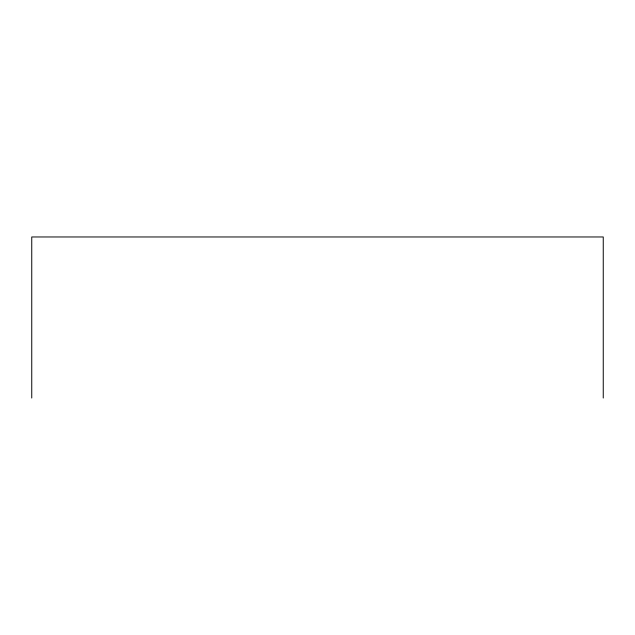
<?xml version="1.0" encoding="UTF-8"?>
<svg xmlns="http://www.w3.org/2000/svg" width="635" height="635" viewBox="0 0 635 635"><rect width="100%" height="100%" fill="white"/><g stroke="black" fill="none" stroke-linecap="round" stroke-linejoin="round"><path stroke-width="0.95" d="M603.25 398.034L603.25 236.966L31.75 236.966L31.75 398.034"/></g></svg>
